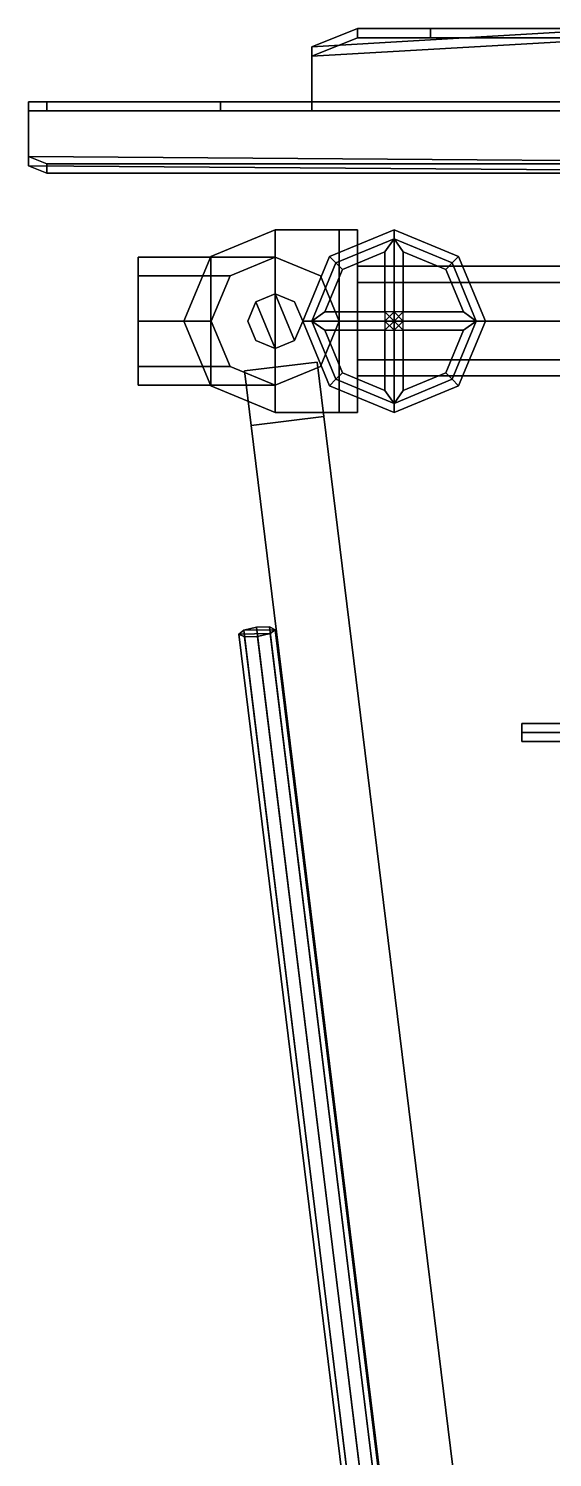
# Model space of a CAD drawing. Header units: millimetres. Extents: x -0.8 to 1, y -3.1 to 12.1.
# Drawn here: x -0.81 to -0.237, y -1.243 to 0.32 of the extents above; entities that cross this region are included whole.
import ezdxf

# ---------------------------------------------------------------- set-up
doc = ezdxf.new("R2010")
doc.units = ezdxf.units.MM
doc.layers.add('gun', color=1, linetype='Continuous')
doc.layers.add('trail2', color=6, linetype='Continuous')

msp = doc.modelspace()

# ---------------------------------------------------------------- linework, layer by layer
for points in [[(-0.5, 0.29, 0.96), (-0.5, 0.3, 0.96), (-0.45, 0.32, 0.9), (-0.45, 0.31, 0.9)], [(-0.5, 0.3, 0.96), (-0.16, 0.32, 0.9), (-0.16, 0.32, 0.9), (-0.45, 0.32, 0.9)], [(-0.5, 0.24, 1.13), (-0.16, 0.24, 1.13), (-0.16, 0.32, 0.9), (-0.5, 0.3, 0.96)], [(-0.45, 0.31, 0.9), (-0.45, 0.32, 0.9), (-0.45, 0.32, 0.51), (-0.45, 0.31, 0.51)], [(-0.45, 0.31, 0.51), (-0.45, 0.32, 0.51), (-0.37, 0.32, 0.12), (-0.37, 0.31, 0.12)], [(-0.37, 0.32, 0.12), (-0.45, 0.32, 0.51), (0.45, 0.32, 0.51), (0.37, 0.32, 0.12)], [(-0.45, 0.32, 0.51), (-0.45, 0.32, 0.9), (0.45, 0.32, 0.9), (0.45, 0.32, 0.51)], [(-0.37, 0.31, 0.12), (-0.37, 0.32, 0.12), (0.37, 0.32, 0.12), (0.37, 0.31, 0.12)], [(-0.15, 0.31, 0.9), (-0.5, 0.29, 0.96), (-0.45, 0.31, 0.9), (-0.15, 0.31, 0.9)], [(-0.15, 0.23, 1.13), (-0.5, 0.23, 1.13), (-0.5, 0.29, 0.96), (-0.15, 0.31, 0.9)], [(-0.5, 0.23, 1.13), (-0.5, 0.24, 1.13), (-0.5, 0.3, 0.96), (-0.5, 0.29, 0.96)], [(-0.45, 0.31, 0.51), (-0.37, 0.31, 0.12), (0.37, 0.31, 0.12), (0.45, 0.31, 0.51)], [(-0.45, 0.31, 0.9), (-0.45, 0.31, 0.51), (0.45, 0.31, 0.51), (0.45, 0.31, 0.9)], [(-0.81, 0.17, 1.68), (-0.81, 0.18, 1.68), (-0.81, 0.24, 1.53), (-0.81, 0.23, 1.53)], [(-0.81, 0.23, 1.53), (-0.81, 0.24, 1.53), (-0.81, 0.24, 1.4), (-0.81, 0.23, 1.4)], [(-0.81, 0.23, 1.4), (-0.81, 0.24, 1.4), (-0.79, 0.24, 1.38), (-0.79, 0.23, 1.38)], [(-0.79, 0.24, 1.38), (-0.81, 0.24, 1.4), (-0.81, 0.24, 1.53), (-0.6, 0.24, 1.38)], [(-0.06, 0.24, 1.51), (-0.81, 0.24, 1.53), (0.27, 0.24, 1.53), (0.06, 0.24, 1.51)], [(-0.81, 0.18, 1.68), (0.27, 0.172, 1.7), (0.27, 0.24, 1.53), (-0.81, 0.24, 1.53)], [(-0.6, 0.24, 1.38), (-0.81, 0.24, 1.53), (-0.06, 0.24, 1.51)], [(-0.79, 0.23, 1.38), (-0.79, 0.24, 1.38), (-0.6, 0.24, 1.38), (-0.6, 0.23, 1.38)], [(-0.6, 0.23, 1.38), (-0.6, 0.24, 1.38), (-0.5, 0.24, 1.31), (-0.5, 0.23, 1.31)], [(-0.5, 0.24, 1.31), (-0.6, 0.24, 1.38), (-0.06, 0.24, 1.51), (-0.15, 0.24, 1.4)], [(-0.5, 0.23, 1.31), (-0.5, 0.24, 1.31), (-0.5, 0.24, 1.13), (-0.5, 0.23, 1.13)], [(-0.5, 0.24, 1.31), (-0.16, 0.24, 1.38), (-0.16, 0.24, 1.13), (-0.5, 0.24, 1.13)], [(-0.15, 0.24, 1.4), (-0.16, 0.24, 1.38), (-0.16, 0.24, 1.38), (-0.5, 0.24, 1.31)], [(-0.6, 0.23, 1.38), (-0.81, 0.23, 1.53), (-0.81, 0.23, 1.4), (-0.79, 0.23, 1.38)], [(-0.81, 0.23, 1.53), (-0.06, 0.23, 1.51), (0.06, 0.23, 1.51), (0.27, 0.23, 1.53)], [(0.28, 0.162, 1.7), (-0.81, 0.17, 1.68), (-0.81, 0.23, 1.53), (0.27, 0.23, 1.53)], [(-0.81, 0.23, 1.53), (-0.6, 0.23, 1.38), (-0.06, 0.23, 1.51)], [(-0.6, 0.23, 1.38), (-0.5, 0.23, 1.31), (-0.15, 0.23, 1.4), (-0.06, 0.23, 1.51)], [(-0.15, 0.23, 1.4), (-0.5, 0.23, 1.31), (-0.5, 0.23, 1.13), (-0.15, 0.23, 1.13)], [(-0.79, 0.162, 1.7), (-0.79, 0.172, 1.7), (-0.81, 0.18, 1.68), (-0.81, 0.17, 1.68)], [(-0.79, 0.172, 1.7), (0.27, 0.172, 1.7), (0.27, 0.172, 1.7), (-0.81, 0.18, 1.68)], [(0.28, 0.162, 1.7), (0.27, 0.172, 1.7), (-0.79, 0.172, 1.7), (-0.79, 0.162, 1.7)], [(0.28, 0.162, 1.7), (-0.79, 0.162, 1.7), (-0.81, 0.17, 1.68), (0.28, 0.162, 1.7)], [(-0.54, 0.1, 0.58), (-0.6107, 0.0707, 0.58), (-0.6107, -0.0707, 0.58), (-0.54, -0.1, 0.58)], [(-0.6107, -0.0707, 0.55), (-0.6107, 0.0707, 0.55), (-0.54, 0.1, 0.55), (-0.54, -0.1, 0.55)], [(-0.54, 0.1, 0.55), (-0.6107, 0.0707, 0.55), (-0.6107, 0.0707, 0.58), (-0.54, 0.1, 0.58)], [(-0.6107, -0.0707, 0.72), (-0.6107, 0.0707, 0.72), (-0.54, 0.1, 0.72), (-0.54, -0.1, 0.72)], [(-0.54, 0.1, 0.75), (-0.6107, 0.0707, 0.75), (-0.6107, -0.0707, 0.75), (-0.54, -0.1, 0.75)], [(-0.54, 0.1, 0.72), (-0.6107, 0.0707, 0.72), (-0.6107, 0.0707, 0.75), (-0.54, 0.1, 0.75)], [(-0.45, 0.1, 0.55), (-0.54, 0.1, 0.55), (-0.54, 0.1, 0.58), (-0.47, 0.1, 0.58)], [(-0.54, -0.1, 0.55), (-0.54, 0.1, 0.55), (-0.45, 0.1, 0.55), (-0.45, -0.1, 0.55)], [(-0.47, 0.1, 0.58), (-0.54, 0.1, 0.58), (-0.54, -0.1, 0.58), (-0.47, -0.1, 0.58)], [(-0.54, -0.1, 0.72), (-0.54, 0.1, 0.72), (-0.47, 0.1, 0.72), (-0.47, -0.1, 0.72)], [(-0.47, 0.1, 0.72), (-0.54, 0.1, 0.72), (-0.54, 0.1, 0.75), (-0.45, 0.1, 0.75)], [(-0.45, 0.1, 0.75), (-0.54, 0.1, 0.75), (-0.54, -0.1, 0.75), (-0.45, -0.1, 0.75)], [(-0.4807, 0.0707, 0.83), (-0.4736, 0.0636, 0.84), (-0.41, 0.09, 0.84), (-0.41, 0.1, 0.83)], [(-0.4736, 0.0636, 0.82), (-0.4807, 0.0707, 0.83), (-0.41, 0.1, 0.83), (-0.41, 0.09, 0.82)], [(-0.45, 0.1, 0.75), (-0.45, 0.1, 0.55), (-0.47, 0.1, 0.58), (-0.47, 0.1, 0.72)], [(-0.47, 0.1, 0.72), (-0.47, 0.1, 0.58), (-0.47, -0.1, 0.58), (-0.47, -0.1, 0.72)], [(-0.45, -0.1, 0.55), (-0.45, 0.1, 0.55), (-0.45, 0.1, 0.75), (-0.45, -0.1, 0.75)], [(-0.41, 0.1, 0.83), (-0.41, 0.09, 0.84), (-0.3464, 0.0636, 0.84), (-0.3393, 0.0707, 0.83)], [(-0.41, 0.09, 0.82), (-0.41, 0.1, 0.83), (-0.3393, 0.0707, 0.83), (-0.3464, 0.0636, 0.82)], [(-0.4736, 0.0636, 0.84), (-0.4666, 0.0566, 0.83), (-0.42, 0.0759, 0.83), (-0.41, 0.09, 0.84)], [(-0.4666, 0.0566, 0.83), (-0.4736, 0.0636, 0.82), (-0.41, 0.09, 0.82), (-0.42, 0.0759, 0.83)], [(-0.41, 0.09, 0.84), (-0.42, 0.0759, 0.83), (-0.42, 0.01, 0.83), (-0.41, 0, 0.84)], [(-0.42, 0.0759, 0.83), (-0.41, 0.09, 0.82), (-0.41, 0.01, 0.82), (-0.42, 0.01, 0.83)], [(-0.41, 0.09, 0.84), (-0.4, 0.0759, 0.83), (-0.3534, 0.0566, 0.83), (-0.3464, 0.0636, 0.84)], [(-0.4, 0.0759, 0.83), (-0.41, 0.09, 0.84), (-0.41, 0, 0.84), (-0.4, 0.01, 0.83)], [(-0.4, 0.0759, 0.83), (-0.41, 0.09, 0.82), (-0.3464, 0.0636, 0.82), (-0.3534, 0.0566, 0.83)], [(-0.41, 0.09, 0.82), (-0.4, 0.0759, 0.83), (-0.4, 0.01, 0.83), (-0.41, 0.01, 0.82)], [(-0.6107, 0.0707, 0.58), (-0.64, 0, 0.58), (-0.64, 0, 0.58), (-0.6107, -0.0707, 0.58)], [(-0.64, 0, 0.55), (-0.64, 0, 0.55), (-0.6107, 0.0707, 0.55), (-0.6107, -0.0707, 0.55)], [(-0.6107, 0.0707, 0.55), (-0.64, 0, 0.55), (-0.64, 0, 0.58), (-0.6107, 0.0707, 0.58)], [(-0.64, 0, 0.72), (-0.64, 0, 0.72), (-0.6107, 0.0707, 0.72), (-0.6107, -0.0707, 0.72)], [(-0.6107, 0.0707, 0.75), (-0.64, 0, 0.75), (-0.64, 0, 0.75), (-0.6107, -0.0707, 0.75)], [(-0.6107, 0.0707, 0.72), (-0.64, 0, 0.72), (-0.64, 0, 0.75), (-0.6107, 0.0707, 0.75)], [(-0.51, 0, 0.83), (-0.5, 0, 0.84), (-0.4736, 0.0636, 0.84), (-0.4807, 0.0707, 0.83)], [(-0.5, 0, 0.82), (-0.51, 0, 0.83), (-0.4807, 0.0707, 0.83), (-0.4736, 0.0636, 0.82)], [(-0.5, 0, 0.84), (-0.4859, 0.01, 0.83), (-0.4666, 0.0566, 0.83), (-0.4736, 0.0636, 0.84)], [(-0.4859, 0.01, 0.83), (-0.5, 0, 0.82), (-0.4736, 0.0636, 0.82), (-0.4666, 0.0566, 0.83)], [(-0.3464, 0.0636, 0.84), (-0.3534, 0.0566, 0.83), (-0.3341, 0.01, 0.83), (-0.32, 0, 0.84)], [(-0.3534, 0.0566, 0.83), (-0.3464, 0.0636, 0.82), (-0.32, 0, 0.82), (-0.3341, 0.01, 0.83)], [(-0.3393, 0.0707, 0.83), (-0.3464, 0.0636, 0.84), (-0.32, 0, 0.84), (-0.31, 0, 0.83)], [(-0.3464, 0.0636, 0.82), (-0.3393, 0.0707, 0.83), (-0.31, 0, 0.83), (-0.32, 0, 0.82)], [(-0.22, 0.0424, 0.7124), (-0.22, 0.06, 0.67), (-0.45, 0.06, 0.67), (-0.45, 0.0424, 0.7124)], [(-0.22, 0.06, 0.67), (-0.22, 0.0424, 0.6276), (-0.45, 0.0424, 0.6276), (-0.45, 0.06, 0.67)], [(-0.22, 0, 0.73), (-0.22, 0.0424, 0.7124), (-0.45, 0.0424, 0.7124), (-0.45, 0, 0.73)], [(-0.22, 0.0424, 0.6276), (-0.22, 0, 0.61), (-0.45, 0, 0.61), (-0.45, 0.0424, 0.6276)], [(-0.64, 0, 0.55), (-0.6107, -0.0707, 0.55), (-0.6107, -0.0707, 0.58), (-0.64, 0, 0.58)], [(-0.64, 0, 0.72), (-0.6107, -0.0707, 0.72), (-0.6107, -0.0707, 0.75), (-0.64, 0, 0.75)], [(-0.4807, -0.0707, 0.83), (-0.4736, -0.0636, 0.84), (-0.5, 0, 0.84), (-0.51, 0, 0.83)], [(-0.4736, -0.0636, 0.82), (-0.4807, -0.0707, 0.83), (-0.51, 0, 0.83), (-0.5, 0, 0.82)], [(-0.4859, 0.01, 0.83), (-0.5, 0, 0.84), (-0.41, 0, 0.84), (-0.42, 0.01, 0.83)], [(-0.5, 0, 0.82), (-0.4859, 0.01, 0.83), (-0.42, 0.01, 0.83), (-0.42, 0, 0.82)], [(-0.4736, -0.0636, 0.84), (-0.4666, -0.0566, 0.83), (-0.4859, -0.01, 0.83), (-0.5, 0, 0.84)], [(-0.5, 0, 0.84), (-0.4859, -0.01, 0.83), (-0.42, -0.01, 0.83), (-0.41, 0, 0.84)], [(-0.4666, -0.0566, 0.83), (-0.4736, -0.0636, 0.82), (-0.5, 0, 0.82), (-0.4859, -0.01, 0.83)], [(-0.4859, -0.01, 0.83), (-0.5, 0, 0.82), (-0.42, 0, 0.82), (-0.42, -0.01, 0.83)], [(-0.22, -0.0424, 0.7124), (-0.22, 0, 0.73), (-0.45, 0, 0.73), (-0.45, -0.0424, 0.7124)], [(-0.22, 0, 0.61), (-0.22, -0.0424, 0.6276), (-0.45, -0.0424, 0.6276), (-0.45, 0, 0.61)], [(-0.41, 0.01, 0.72), (-0.42, 0, 0.73), (-0.42, 0, 0.83), (-0.41, 0.01, 0.83)], [(-0.42, 0, 0.73), (-0.41, -0.01, 0.72), (-0.41, -0.01, 0.83), (-0.42, 0, 0.83)], [(-0.42, -0.0759, 0.83), (-0.41, -0.09, 0.84), (-0.41, 0, 0.84), (-0.42, -0.01, 0.83)], [(-0.4, 0, 0.73), (-0.41, 0.01, 0.72), (-0.41, 0.01, 0.83), (-0.4, 0, 0.83)], [(-0.32, 0, 0.84), (-0.3341, 0.01, 0.83), (-0.4, 0.01, 0.83), (-0.41, 0, 0.84)], [(-0.41, -0.01, 0.72), (-0.4, 0, 0.73), (-0.4, 0, 0.83), (-0.41, -0.01, 0.83)], [(-0.3341, -0.01, 0.83), (-0.32, 0, 0.84), (-0.41, 0, 0.84), (-0.4, -0.01, 0.83)], [(-0.41, -0.09, 0.84), (-0.4, -0.0759, 0.83), (-0.4, -0.01, 0.83), (-0.41, 0, 0.84)], [(-0.3341, 0.01, 0.83), (-0.32, 0, 0.82), (-0.4, 0, 0.82), (-0.4, 0.01, 0.83)], [(-0.32, 0, 0.82), (-0.3341, -0.01, 0.83), (-0.4, -0.01, 0.83), (-0.4, 0, 0.82)], [(-0.32, 0, 0.84), (-0.3341, -0.01, 0.83), (-0.3534, -0.0566, 0.83), (-0.3464, -0.0636, 0.84)], [(-0.3341, -0.01, 0.83), (-0.32, 0, 0.82), (-0.3464, -0.0636, 0.82), (-0.3534, -0.0566, 0.83)], [(-0.31, 0, 0.83), (-0.32, 0, 0.84), (-0.3464, -0.0636, 0.84), (-0.3393, -0.0707, 0.83)], [(-0.32, 0, 0.82), (-0.31, 0, 0.83), (-0.3393, -0.0707, 0.83), (-0.3464, -0.0636, 0.82)], [(-0.41, -0.09, 0.82), (-0.42, -0.0759, 0.83), (-0.42, -0.01, 0.83), (-0.41, -0.01, 0.82)], [(-0.4, -0.0759, 0.83), (-0.41, -0.09, 0.82), (-0.41, -0.01, 0.82), (-0.4, -0.01, 0.83)], [(-0.22, -0.06, 0.67), (-0.22, -0.0424, 0.7124), (-0.45, -0.0424, 0.7124), (-0.45, -0.06, 0.67)], [(-0.22, -0.0424, 0.6276), (-0.22, -0.06, 0.67), (-0.45, -0.06, 0.67), (-0.45, -0.0424, 0.6276)], [(-0.41, -0.09, 0.84), (-0.42, -0.0759, 0.83), (-0.4666, -0.0566, 0.83), (-0.4736, -0.0636, 0.84)], [(-0.42, -0.0759, 0.83), (-0.41, -0.09, 0.82), (-0.4736, -0.0636, 0.82), (-0.4666, -0.0566, 0.83)], [(-0.3464, -0.0636, 0.84), (-0.3534, -0.0566, 0.83), (-0.4, -0.0759, 0.83), (-0.41, -0.09, 0.84)], [(-0.3534, -0.0566, 0.83), (-0.3464, -0.0636, 0.82), (-0.41, -0.09, 0.82), (-0.4, -0.0759, 0.83)], [(-0.6107, -0.0707, 0.55), (-0.54, -0.1, 0.55), (-0.54, -0.1, 0.58), (-0.6107, -0.0707, 0.58)], [(-0.6107, -0.0707, 0.72), (-0.54, -0.1, 0.72), (-0.54, -0.1, 0.75), (-0.6107, -0.0707, 0.75)], [(-0.41, -0.1, 0.83), (-0.41, -0.09, 0.84), (-0.4736, -0.0636, 0.84), (-0.4807, -0.0707, 0.83)], [(-0.41, -0.09, 0.82), (-0.41, -0.1, 0.83), (-0.4807, -0.0707, 0.83), (-0.4736, -0.0636, 0.82)], [(-0.3393, -0.0707, 0.83), (-0.3464, -0.0636, 0.84), (-0.41, -0.09, 0.84), (-0.41, -0.1, 0.83)], [(-0.3464, -0.0636, 0.82), (-0.3393, -0.0707, 0.83), (-0.41, -0.1, 0.83), (-0.41, -0.09, 0.82)], [(-0.47, -0.1, 0.58), (-0.54, -0.1, 0.58), (-0.54, -0.1, 0.55), (-0.45, -0.1, 0.55)], [(-0.45, -0.1, 0.75), (-0.54, -0.1, 0.75), (-0.54, -0.1, 0.72), (-0.47, -0.1, 0.72)], [(-0.47, -0.1, 0.72), (-0.47, -0.1, 0.58), (-0.45, -0.1, 0.55), (-0.45, -0.1, 0.75)]]:
    msp.add_3dface(points)
at = {"layer": 'gun'}
for points in [[(-0.16, -0.45, 1.22), (-0.15, -0.44, 1.21), (-0.27, -0.44, 1.21), (-0.27, -0.45, 1.22)], [(-0.15, -0.44, 1.21), (-0.14, -0.45, 1.2), (-0.27, -0.45, 1.2), (-0.27, -0.44, 1.21)], [(-0.27, -0.44, 1.21), (-0.27, -0.45, 1.2), (-0.27, -0.46, 1.21), (-0.27, -0.45, 1.22)], [(-0.14, -0.45, 1.2), (-0.15, -0.46, 1.21), (-0.27, -0.46, 1.21), (-0.27, -0.45, 1.2)], [(-0.15, -0.46, 1.21), (-0.16, -0.45, 1.22), (-0.27, -0.45, 1.22), (-0.27, -0.46, 1.21)]]:
    msp.add_3dface(points, dxfattribs=at)
at = {"layer": 'trail2'}
for points in [[(-0.69, 0.0495, 0.6995), (-0.69, 0.07, 0.65), (-0.54, 0.07, 0.65), (-0.5895, 0.0495, 0.6995)], [(-0.69, 0.07, 0.65), (-0.69, 0.0495, 0.6005), (-0.5895, 0.0495, 0.6005), (-0.54, 0.07, 0.65)], [(-0.5895, 0.0495, 0.6995), (-0.54, 0.07, 0.65), (-0.54, 0.07, 0.72), (-0.5895, 0.0495, 0.72)], [(-0.5895, 0.0495, 0.58), (-0.54, 0.07, 0.58), (-0.54, 0.07, 0.65), (-0.5895, 0.0495, 0.6005)], [(-0.54, 0.07, 0.58), (-0.4905, 0.0495, 0.58), (-0.4905, 0.0495, 0.72), (-0.54, 0.07, 0.72)], [(-0.69, 0, 0.72), (-0.69, 0.0495, 0.6995), (-0.5895, 0.0495, 0.6995), (-0.61, 0, 0.72)], [(-0.69, 0.0495, 0.6005), (-0.69, 0, 0.58), (-0.61, 0, 0.58), (-0.5895, 0.0495, 0.6005)], [(-0.61, 0, 0.58), (-0.5895, 0.0495, 0.58), (-0.5895, 0.0495, 0.6005), (-0.61, 0, 0.58)], [(-0.61, 0, 0.72), (-0.5895, 0.0495, 0.6995), (-0.5895, 0.0495, 0.72), (-0.61, 0, 0.72)], [(-0.4905, 0.0495, 0.58), (-0.47, 0, 0.58), (-0.47, 0, 0.72), (-0.4905, 0.0495, 0.72)], [(-0.57, 0, 0.75), (-0.5612, 0.0212, 0.75), (-0.5612, 0.0212, 0.77), (-0.57, 0, 0.77)], [(-0.5612, 0.0212, 0.77), (-0.54, -0.03, 0.77), (-0.5612, -0.0212, 0.77), (-0.57, 0, 0.77)], [(-0.5612, 0.0212, 0.75), (-0.54, 0.03, 0.75), (-0.54, 0.03, 0.77), (-0.5612, 0.0212, 0.77)], [(-0.54, 0.03, 0.77), (-0.5188, -0.0212, 0.77), (-0.54, -0.03, 0.77), (-0.5612, 0.0212, 0.77)], [(-0.54, 0.03, 0.75), (-0.5188, 0.0212, 0.75), (-0.5188, 0.0212, 0.77), (-0.54, 0.03, 0.77)], [(-0.5188, 0.0212, 0.77), (-0.51, 0, 0.77), (-0.5188, -0.0212, 0.77), (-0.54, 0.03, 0.77)], [(-0.5188, 0.0212, 0.75), (-0.51, 0, 0.75), (-0.51, 0, 0.77), (-0.5188, 0.0212, 0.77)], [(-0.69, -0.0495, 0.6995), (-0.69, 0, 0.72), (-0.61, 0, 0.72), (-0.5895, -0.0495, 0.6995)], [(-0.69, 0, 0.58), (-0.69, -0.0495, 0.6005), (-0.5895, -0.0495, 0.6005), (-0.61, 0, 0.58)], [(-0.5895, -0.0495, 0.58), (-0.61, 0, 0.58), (-0.61, 0, 0.58), (-0.5895, -0.0495, 0.6005)], [(-0.5895, -0.0495, 0.6995), (-0.61, 0, 0.72), (-0.61, 0, 0.72), (-0.5895, -0.0495, 0.72)], [(-0.5612, -0.0212, 0.75), (-0.57, 0, 0.75), (-0.57, 0, 0.77), (-0.5612, -0.0212, 0.77)], [(-0.51, 0, 0.75), (-0.5188, -0.0212, 0.75), (-0.5188, -0.0212, 0.77), (-0.51, 0, 0.77)], [(-0.47, 0, 0.58), (-0.4905, -0.0495, 0.58), (-0.4905, -0.0495, 0.72), (-0.47, 0, 0.72)], [(-0.54, -0.03, 0.75), (-0.5612, -0.0212, 0.75), (-0.5612, -0.0212, 0.77), (-0.54, -0.03, 0.77)], [(-0.5188, -0.0212, 0.75), (-0.54, -0.03, 0.75), (-0.54, -0.03, 0.77), (-0.5188, -0.0212, 0.77)], [(-0.4942, -0.0448, 0.72), (-0.4869, -0.1043, 0.72), (-0.5663, -0.1141, 0.72), (-0.5736, -0.0545, 0.72)], [(-0.5736, -0.0545, 0.58), (-0.5663, -0.1141, 0.58), (-0.4869, -0.1043, 0.58), (-0.4942, -0.0448, 0.58)], [(-0.4942, -0.0448, 0.58), (-0.4869, -0.1043, 0.58), (-0.4869, -0.1043, 0.72), (-0.4942, -0.0448, 0.72)], [(-0.69, -0.07, 0.65), (-0.69, -0.0495, 0.6995), (-0.5895, -0.0495, 0.6995), (-0.54, -0.07, 0.65)], [(-0.69, -0.0495, 0.6005), (-0.69, -0.07, 0.65), (-0.54, -0.07, 0.65), (-0.5895, -0.0495, 0.6005)], [(-0.54, -0.07, 0.65), (-0.5895, -0.0495, 0.6995), (-0.5895, -0.0495, 0.72), (-0.54, -0.07, 0.72)], [(-0.5663, -0.1141, 0.72), (-0.5663, -0.1141, 0.58), (-0.5736, -0.0545, 0.58), (-0.5736, -0.0545, 0.72)], [(-0.4905, -0.0495, 0.58), (-0.54, -0.07, 0.58), (-0.54, -0.07, 0.72), (-0.4905, -0.0495, 0.72)], [(-0.5663, -0.1141, 0.55), (-0.3347, -1.9999, 0.04), (-0.2553, -1.9901, 0.04), (-0.4869, -0.1043, 0.55)], [(-0.4869, -0.1043, 0.75), (-0.2553, -1.9901, 0.24), (-0.3347, -1.9999, 0.24), (-0.5663, -0.1141, 0.75)], [(-0.4869, -0.1043, 0.72), (-0.4869, -0.1043, 0.75), (-0.5663, -0.1141, 0.75), (-0.5663, -0.1141, 0.72)], [(-0.4869, -0.1043, 0.55), (-0.4869, -0.1043, 0.58), (-0.5663, -0.1141, 0.58), (-0.5663, -0.1141, 0.55)], [(-0.4869, -0.1043, 0.55), (-0.2553, -1.9901, 0.04), (-0.2553, -1.9901, 0.24), (-0.4869, -0.1043, 0.75)], [(-0.3347, -1.9999, 0.24), (-0.3347, -1.9999, 0.04), (-0.5663, -0.1141, 0.55), (-0.5663, -0.1141, 0.75)], [(-0.5401, -0.3376, 0.58), (-0.5455, -0.3419, 0.5937), (-0.5799, -0.3424, 0.58), (-0.5745, -0.3381, 0.5663)], [(-0.5745, -0.3381, 0.5663), (-0.5799, -0.3424, 0.58), (-0.395, -1.8476, 0.1737), (-0.3897, -1.8433, 0.16)], [(-0.5455, -0.3419, 0.5937), (-0.5594, -0.3451, 0.5993), (-0.5736, -0.3454, 0.5937), (-0.5799, -0.3424, 0.58)], [(-0.5799, -0.3424, 0.58), (-0.5736, -0.3454, 0.5937), (-0.3888, -1.8506, 0.1873), (-0.395, -1.8476, 0.1737)], [(-0.5464, -0.3346, 0.5663), (-0.5401, -0.3376, 0.58), (-0.5745, -0.3381, 0.5663), (-0.5606, -0.3349, 0.5607)], [(-0.5606, -0.3349, 0.5607), (-0.5745, -0.3381, 0.5663), (-0.3897, -1.8433, 0.16), (-0.3758, -1.8401, 0.1543)], [(-0.5464, -0.3346, 0.5663), (-0.5606, -0.3349, 0.5607), (-0.3758, -1.8401, 0.1543), (-0.3616, -1.8398, 0.16)], [(-0.5594, -0.3451, 0.5993), (-0.5455, -0.3419, 0.5937), (-0.3607, -1.8471, 0.1873), (-0.3746, -1.8503, 0.193)], [(-0.5401, -0.3376, 0.58), (-0.5464, -0.3346, 0.5663), (-0.3616, -1.8398, 0.16), (-0.3553, -1.8428, 0.1737)], [(-0.5455, -0.3419, 0.5937), (-0.5401, -0.3376, 0.58), (-0.3553, -1.8428, 0.1737), (-0.3607, -1.8471, 0.1873)], [(-0.5736, -0.3454, 0.5937), (-0.5594, -0.3451, 0.5993), (-0.3746, -1.8503, 0.193), (-0.3888, -1.8506, 0.1873)]]:
    msp.add_3dface(points, dxfattribs=at)

doc.saveas('drawing.dxf')
